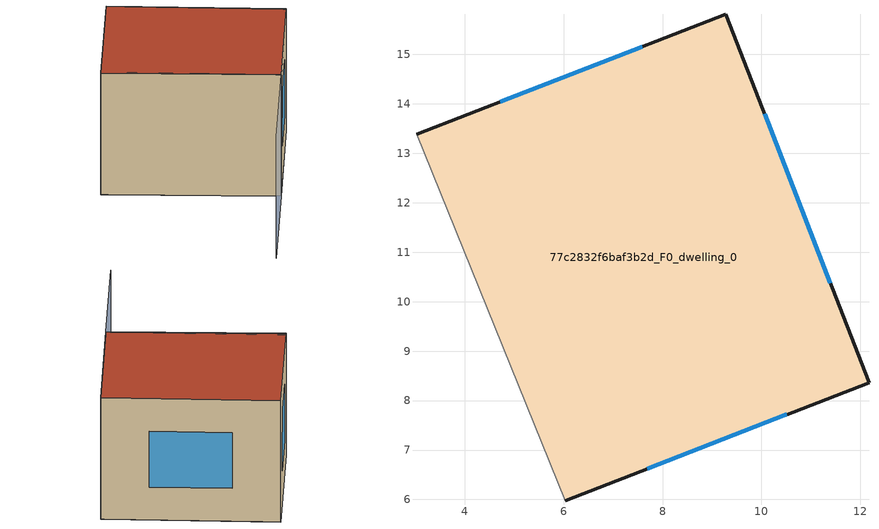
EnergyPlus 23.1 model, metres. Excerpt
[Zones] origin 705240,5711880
77c2832f6baf3b2d_F0_dwelling_0
 floor ground (EU_floor_Construction): 12.18,8.36 9.28,15.81 3.02,13.38 6.03,5.98 z0
 wall outside (EU_wall_Construction): 3.02,13.38 9.28,15.81 12.18,8.36 6.03,5.98 z0:6
 wall adiabatic (EU_wall_Construction): 6.03,5.98 3.02,13.38 z0:6
 window (EU_Window_Construction): 4.72,14.04 7.59,15.15 / 10.06,13.8 11.39,10.38 / 10.51,7.72 7.69,6.62 z1.62:4.38
 roof outside (EU_roof_Construction): 9.28,15.81 12.18,8.36 6.03,5.98 3.02,13.38 z6
shading: 3.14,13.43 6.03,5.98 / 6.03,5.98 0.3,3.75 z0:6
[Building]
EU S2 Campaign: North Axis=0; Terrain=City; Solar Distribution=FullExterior
[Site:Location]
London: Latitude=51.5; Longitude=-0.5; Time Zone=0; Elevation=25
[SizingPeriod:WeatherFileDays]
AnnualSizingPeriod: Begin Month=1; Begin Day of Month=1; End Month=12; End Day of Month=31; Day of Week for Start Day=Monday; Use Weather File Daylight Saving Period=No; Use Weather File Rain and Snow Indicators=No
[MATERIAL]
EU_InternalMass_Material: Roughness=MediumRough; Thickness=0.1; Conductivity=1; Density=1800; Specific Heat=900; Thermal Absorptance=0.9; Solar Absorptance=0.7; Visible Absorptance=0.7
[MATERIAL:NOMASS] Roughness=MediumRough; Thermal Absorptance=0.9; Solar Absorptance=0.7; Visible Absorptance=0.7
Name | Thermal Resistance
EU_wall_NoMass | 0.727863
EU_roof_NoMass | 0.773354
EU_floor_NoMass | 1.79329
[WINDOWMATERIAL:SIMPLEGLAZINGSYSTEM]
EU_Window_SimpleGlazing: UFactor=2.58614; Solar Heat Gain Coefficient=0.76; Visible Transmittance=0.76
[CONSTRUCTION]
EU_wall_Construction: EU_wall_NoMass
EU_roof_Construction: EU_roof_NoMass
EU_floor_Construction: EU_floor_NoMass
EU_InternalMass_Construction: EU_InternalMass_Material
EU_Window_Construction: EU_Window_SimpleGlazing
[ZONE]
77c2832f6baf3b2d_F0_dwelling_0: Type=1; Multiplier=1; Ceiling Height=autocalculate; Volume=318.836; Floor Area=autocalculate; Part of Total Floor Area=Yes
[INTERNALMASS]
77c2832f6baf3b2d_F0_dwelling_0_EU_InternalMass: Construction=EU_InternalMass_Construction; Zone or ZoneList=77c2832f6baf3b2d_F0_dwelling_0; Surface Area=53.1392
[OTHEREQUIPMENT]
EU_Step8_InternalGain_77c2832f6baf3b2d_F0_dwelling_0_f000: Fuel Type=Electricity; Zone or ZoneList or Space or SpaceList=77c2832f6baf3b2d_F0_dwelling_0; Schedule=EU_Step8_GainSchedule_77c2832f6baf3b2d_F0_dwelling_0_f000; Design Level Calculation Method=Watts/Area; Power per Zone Floor Area=1; Fraction Latent=0; Fraction Radiant=0; Fraction Lost=0; Carbon Dioxide Generation Rate=0; EndUse Subcategory=EU_Step8_InternalGains
[ZONEVENTILATION:DESIGNFLOWRATE]
EU_ConstantAir_77c2832f6baf3b2d_F0_dwelling_0: Zone or ZoneList or Space or SpaceList=77c2832f6baf3b2d_F0_dwelling_0; Schedule=EU_AlwaysOn; Design Flow Rate Calculation Method=AirChanges/Hour; Air Changes per Hour=0.484901; Ventilation Type=Natural; Fan Pressure Rise=0; Fan Total Efficiency=1; Constant Term Coefficient=1; Temperature Term Coefficient=0; Velocity Term Coefficient=0; Velocity Squared Term Coefficient=0; Minimum Indoor Temperature=-100; Maximum Indoor Temperature=100; Delta Temperature=-100; Minimum Outdoor Temperature=-100; Maximum Outdoor Temperature=100; Maximum Wind Speed=40
[HVACTEMPLATE:THERMOSTAT]
EU_HeatOnly_77c2832f6baf3b2d_F0_dwelling_0: Constant Heating Setpoint=20; Constant Cooling Setpoint=50
[HVACTEMPLATE:ZONE:IDEALLOADSAIRSYSTEM]
77c2832f6baf3b2d_F0_dwelling_0: Template Thermostat=EU_HeatOnly_77c2832f6baf3b2d_F0_dwelling_0; System Availability Schedule=EU_AlwaysOn; Maximum Heating Supply Air Temperature=50; Minimum Cooling Supply Air Temperature=13; Maximum Heating Supply Air Humidity Ratio=0.0156; Minimum Cooling Supply Air Humidity Ratio=0.0077; Heating Limit=NoLimit; Cooling Limit=NoLimit; Heating Availability Schedule=EU_AlwaysOn; Cooling Availability Schedule=EU_CoolingOff; Dehumidification Control Type=ConstantSensibleHeatRatio; Cooling Sensible Heat Ratio=0.7; Dehumidification Setpoint=60; Humidification Control Type=None; Humidification Setpoint=30; Outdoor Air Method=None; Outdoor Air Flow Rate per Person=0.00944; Outdoor Air Flow Rate per Zone Floor Area=0; Outdoor Air Flow Rate per Zone=0; Demand Controlled Ventilation Type=None; Outdoor Air Economizer Type=NoEconomizer; Heat Recovery Type=None; Sensible Heat Recovery Effectiveness=0.7; Latent Heat Recovery Effectiveness=0.65
[SIZING:ZONE]
77c2832f6baf3b2d_F0_dwelling_0: Zone Cooling Design Supply Air Temperature Input Method=SupplyAirTemperature; Zone Cooling Design Supply Air Temperature=13; Zone Heating Design Supply Air Temperature Input Method=SupplyAirTemperature; Zone Heating Design Supply Air Temperature=50; Zone Cooling Design Supply Air Humidity Ratio=0.008; Zone Heating Design Supply Air Humidity Ratio=0.008; Cooling Design Air Flow Method=DesignDay; Cooling Design Air Flow Rate=0; Cooling Minimum Air Flow per Zone Floor Area=0.000762; Cooling Minimum Air Flow=0; Cooling Minimum Air Flow Fraction=0.2; Heating Design Air Flow Method=DesignDay; Heating Design Air Flow Rate=0; Heating Maximum Air Flow per Zone Floor Area=0.002032; Heating Maximum Air Flow=0.141576; Heating Maximum Air Flow Fraction=0.3; Account for Dedicated Outdoor Air System=No; Dedicated Outdoor Air System Control Strategy=NeutralSupplyAir; Dedicated Outdoor Air Low Setpoint Temperature for Design=autosize; Dedicated Outdoor Air High Setpoint Temperature for Design=autosize; Zone Load Sizing Method=Sensible Load Only No Latent Load; Zone Latent Cooling Design Supply Air Humidity Ratio Input Method=HumidityRatioDifference; Zone Cooling Design Supply Air Humidity Ratio Difference=0.005; Zone Latent Heating Design Supply Air Humidity Ratio Input Method=HumidityRatioDifference; Zone Humidification Design Supply Air Humidity Ratio Difference=0.005
[SCHEDULE:CONSTANT]
Name | Hourly Value
EU_AlwaysOn | 1
EU_CoolingOff | 0
[SCHEDULE:FILE]
EU_Step8_GainSchedule_77c2832f6baf3b2d_F0_dwelling_0_f000: File=../../schedules/77c2832f6baf3b2d/77c2832f6baf3b2d_F0_dwelling_0_f000_gain.csv; Column Number=1; Rows to Skip at Top=0; Number of Hours of Data=8760; Column Separator=Comma; Interpolate to Timestep=No; Minutes per Item=60; Adjust Schedule for Daylight Savings=Yes
